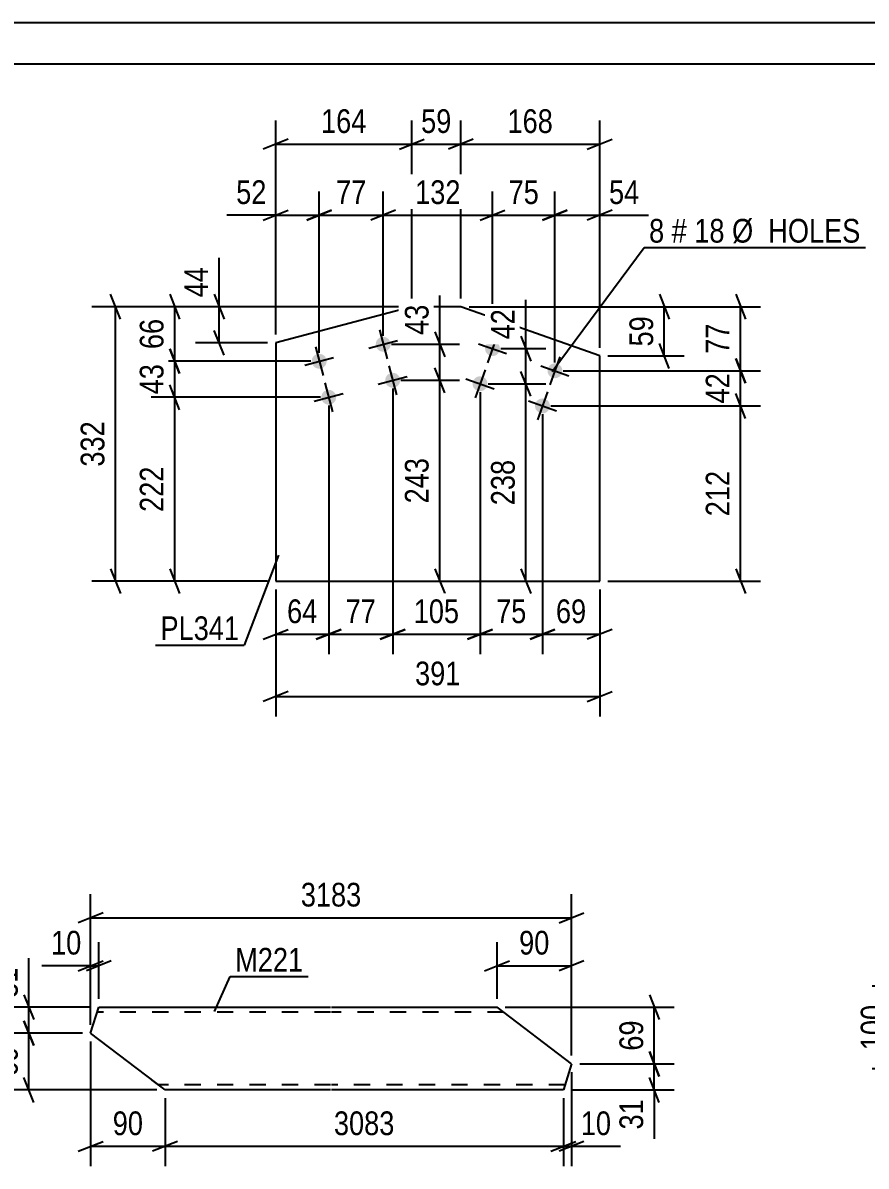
# Model space of a CAD drawing. Header units: millimetres. Extents: x 0 to 420, y 0 to 297.
# Drawn here: x 106.2 to 208, y 158.9 to 297 of the extents above; entities that cross this region are included whole.
import ezdxf

# ---------------------------------------------------------------- set-up
doc = ezdxf.new("R2010")
doc.units = ezdxf.units.MM
doc.linetypes.add('DXK_LINE_DOT2', pattern=[3.9198, 1.9599, -1.9599])
doc.styles.add('Arial Narrow', font='ARIALN.TTF', dxfattribs={"height": 0.2})

# ---------------------------------------------------------------- blocks, each defined once
blk = doc.blocks.new('Unknown-122571872-1115')
at = {"color": 5, "linetype": 'Continuous'}
for p, q in [((420, 297), (0, 297)), ((415, 292), (5, 292))]:
    blk.add_line(p, q, dxfattribs=at)
blk = doc.blocks.new('Part-122571872-9602 - 9601')
at = {"color": 2, "linetype": 'Continuous'}
for p, q in [((114.36, 174.97), (115.34, 178.12)), ((115.34, 178.12), (143.35, 178.12)), ((143.45, 178.12), (163.45, 178.12)), ((172.45, 171.26), (163.45, 178.12)), ((123.35, 168.12), (114.36, 174.97)), ((172.45, 171.26), (171.47, 168.12)), ((143.35, 168.12), (123.35, 168.12)), ((171.47, 168.12), (143.45, 168.12))]:
    blk.add_line(p, q, dxfattribs=at)
at = {"color": 7, "linetype": 'DXK_LINE_DOT2'}
for p, q in [((143.35, 177.52), (115.15, 177.52)), ((164.24, 177.52), (143.45, 177.52)), ((123.35, 168.12), (121.78, 169.32)), ((143.35, 168.72), (122.57, 168.72)), ((171.65, 168.72), (143.45, 168.72))]:
    blk.add_line(p, q, dxfattribs=at)
blk = doc.blocks.new('Part-122571872-9852 - 9851')
at = {"color": 2, "linetype": 'Continuous'}
for p, q in [((153.15, 262.72), (136.72, 258.36)), ((159.07, 262.72), (153.15, 262.72)), ((175.85, 256.77), (159.07, 262.72)), ((136.72, 258.36), (136.72, 229.57)), ((175.85, 229.57), (175.85, 256.77)), ((136.72, 229.57), (175.85, 229.57))]:
    blk.add_line(p, q, dxfattribs=at)
blk = doc.blocks.new('Bolt-122571872-9853 - 9851')
at = {"linetype": 'Continuous'}
for points in [[(163.75, 257.35, -1), (162.06, 257.95, -1)], [(171.29, 254.68, -1), (169.6, 255.28, -1)], [(162.25, 253.11, -1), (160.55, 253.71, -1)], [(169.79, 250.43, -1), (168.09, 251.04, -1)]]:
    blk.add_hatch(color=1, dxfattribs=at).paths.add_polyline_path(points)
at = {"color": 1, "linetype": 'Continuous'}
for p, q in [((161.21, 258.25), (164.6, 257.05)), ((163.51, 259.35), (162.3, 255.95)), ((168.75, 255.58), (172.14, 254.37)), ((171.05, 256.67), (169.84, 253.28)), ((162, 255.1), (160.8, 251.71)), ((159.7, 254.01), (163.1, 252.81)), ((167.24, 251.34), (170.64, 250.13)), ((169.54, 252.43), (168.34, 249.04))]:
    blk.add_line(p, q, dxfattribs=at)
blk = doc.blocks.new('Bolt-122571872-9854 - 9851')
at = {"linetype": 'Continuous'}
for points in [[(150.57, 258.41, -1), (148.83, 257.95, -1)], [(142.84, 256.36, -1), (141.1, 255.9, -1)], [(151.72, 254.07, -1), (149.98, 253.6, -1)], [(143.99, 252.01, -1), (142.25, 251.55, -1)]]:
    blk.add_hatch(color=1, dxfattribs=at).paths.add_polyline_path(points)
at = {"color": 1, "linetype": 'Continuous'}
for p, q in [((149.24, 259.92), (150.16, 256.44)), ((147.96, 257.72), (151.44, 258.65)), ((141.51, 257.87), (142.43, 254.39)), ((140.23, 255.67), (143.71, 256.59)), ((150.39, 255.57), (151.32, 252.09)), ((149.11, 253.37), (152.59, 254.3)), ((142.66, 253.52), (143.59, 250.04)), ((141.38, 251.32), (144.86, 252.24))]:
    blk.add_line(p, q, dxfattribs=at)
blk = doc.blocks.new('StraightDimension-122571872-9908 - 9601')
at = {"color": 7, "linetype": 'Continuous'}
for p, q in [((106.3, 176.47), (107.5, 173.47)), ((113.36, 174.97), (104.05, 174.97)), ((106.9, 168.12), (106.9, 174.97)), ((107.5, 166.62), (106.3, 169.62)), ((122.35, 168.12), (104.05, 168.12))]:
    blk.add_line(p, q, dxfattribs=at)
at = {"color": 0}
blk.add_wipeout([(106.15, 173.97), (101.95, 173.97), (101.95, 169.12), (106.15, 169.12)], dxfattribs=at)
at = {"color": 3, "style": 'Arial Narrow'}
blk.add_text('69', height=2.863, rotation=90.0002, dxfattribs=at).set_placement((105.55, 169.72))
blk = doc.blocks.new('StraightDimension-122571872-9900 - 9601')
at = {"color": 7, "linetype": 'Continuous'}
for p, q in [((181.85, 172.76), (183.05, 169.76)), ((173.45, 171.26), (184.85, 171.26)), ((182.45, 168.12), (182.45, 171.26)), ((183.05, 166.62), (181.85, 169.62)), ((172.47, 168.12), (184.85, 168.12)), ((182.45, 168.12), (182.45, 162.21)), ((182.45, 168.12), (182.45, 162.21))]:
    blk.add_line(p, q, dxfattribs=at)
at = {"color": 0}
blk.add_wipeout([(181.7, 167.59), (177.5, 167.59), (177.5, 162.74), (181.7, 162.74)], dxfattribs=at)
at = {"color": 3, "style": 'Arial Narrow'}
blk.add_text('31', height=2.863, rotation=90.0002, dxfattribs=at).set_placement((181.1, 163.34))
blk = doc.blocks.new('StraightDimension-122571872-9895 - 9601')
at = {"color": 7, "linetype": 'Continuous'}
for p, q in [((114.36, 175.97), (114.36, 185.97)), ((115.34, 179.12), (115.34, 185.97)), ((112.86, 182.52), (115.86, 183.72)), ((116.84, 183.72), (113.84, 182.52)), ((114.36, 183.12), (108.45, 183.12)), ((114.36, 183.12), (108.45, 183.12)), ((114.36, 183.12), (115.34, 183.12))]:
    blk.add_line(p, q, dxfattribs=at)
at = {"color": 0}
blk.add_wipeout([(113.83, 183.87), (113.83, 188.07), (108.98, 188.07), (108.98, 183.87)], dxfattribs=at)
at = {"color": 3, "style": 'Arial Narrow'}
blk.add_text('10', height=2.863, dxfattribs=at).set_placement((109.58, 184.47))
blk = doc.blocks.new('StraightDimension-122571872-9907 - 9601')
at = {"color": 7, "linetype": 'Continuous'}
for p, q in [((106.9, 178.12), (106.9, 184.02)), ((106.9, 178.12), (106.9, 184.02)), ((106.3, 179.62), (107.5, 176.62)), ((114.34, 178.12), (104.05, 178.12)), ((106.9, 174.97), (106.9, 178.12)), ((107.5, 173.47), (106.3, 176.47)), ((113.36, 174.97), (104.05, 174.97))]:
    blk.add_line(p, q, dxfattribs=at)
at = {"color": 0}
blk.add_wipeout([(106.15, 183.5), (101.95, 183.5), (101.95, 178.64), (106.15, 178.64)], dxfattribs=at)
at = {"color": 3, "style": 'Arial Narrow'}
blk.add_text('31', height=2.863, rotation=90.0002, dxfattribs=at).set_placement((105.55, 179.24))
blk = doc.blocks.new('StraightDimension-122571872-9899 - 9601')
at = {"color": 7, "linetype": 'Continuous'}
for p, q in [((181.85, 179.62), (183.05, 176.62)), ((164.45, 178.12), (184.85, 178.12)), ((182.45, 171.26), (182.45, 178.12)), ((183.05, 169.76), (181.85, 172.76)), ((173.45, 171.26), (184.85, 171.26))]:
    blk.add_line(p, q, dxfattribs=at)
at = {"color": 0}
blk.add_wipeout([(181.7, 177.12), (177.5, 177.12), (177.5, 172.26), (181.7, 172.26)], dxfattribs=at)
at = {"color": 3, "style": 'Arial Narrow'}
blk.add_text('69', height=2.863, rotation=90.0002, dxfattribs=at).set_placement((181.1, 172.86))
blk = doc.blocks.new('StraightDimension-122571872-9891 - 9601')
at = {"color": 7, "linetype": 'Continuous'}
for p, q in [((163.45, 179.12), (163.45, 185.97)), ((172.45, 172.26), (172.45, 185.97)), ((161.95, 182.52), (164.95, 183.72)), ((173.95, 183.72), (170.95, 182.52)), ((163.45, 183.12), (172.45, 183.12))]:
    blk.add_line(p, q, dxfattribs=at)
at = {"color": 0}
blk.add_wipeout([(170.38, 183.87), (170.38, 188.07), (165.52, 188.07), (165.52, 183.87)], dxfattribs=at)
at = {"color": 3, "style": 'Arial Narrow'}
blk.add_text('90', height=2.863, dxfattribs=at).set_placement((166.12, 184.47))
blk = doc.blocks.new('StraightDimension-122571872-9915 - 9601')
at = {"color": 7, "linetype": 'Continuous'}
for p, q in [((114.36, 175.97), (114.36, 191.77)), ((172.45, 172.26), (172.45, 191.77)), ((115.86, 189.52), (112.86, 188.32)), ((170.95, 188.32), (173.95, 189.52)), ((114.36, 188.92), (172.45, 188.92))]:
    blk.add_line(p, q, dxfattribs=at)
at = {"color": 0}
blk.add_wipeout([(147.66, 189.67), (147.66, 193.87), (139.15, 193.87), (139.15, 189.67)], dxfattribs=at)
at = {"color": 3, "style": 'Arial Narrow'}
blk.add_text('3183', height=2.863, dxfattribs=at).set_placement((139.75, 190.27))
blk = doc.blocks.new('StraightDimension-122571872-13562 - 9601')
at = {"color": 7, "linetype": 'Continuous'}
for p, q in [((172.45, 170.26), (172.45, 158.91)), ((171.47, 167.12), (171.47, 158.91)), ((169.97, 160.71), (172.97, 161.91)), ((173.95, 161.91), (170.95, 160.71)), ((171.47, 161.31), (172.45, 161.31)), ((172.45, 161.31), (178.35, 161.31)), ((172.45, 161.31), (178.35, 161.31))]:
    blk.add_line(p, q, dxfattribs=at)
at = {"color": 0}
blk.add_wipeout([(177.83, 162.06), (177.83, 166.26), (172.97, 166.26), (172.97, 162.06)], dxfattribs=at)
at = {"color": 3, "style": 'Arial Narrow'}
blk.add_text('10', height=2.863, dxfattribs=at).set_placement((173.57, 162.66))
blk = doc.blocks.new('StraightDimension-122571872-13563 - 9601')
at = {"color": 7, "linetype": 'Continuous'}
for p, q in [((123.35, 167.12), (123.35, 158.91)), ((171.47, 167.12), (171.47, 158.91)), ((124.85, 161.91), (121.85, 160.71)), ((169.97, 160.71), (172.97, 161.91)), ((123.35, 161.31), (171.47, 161.31))]:
    blk.add_line(p, q, dxfattribs=at)
at = {"color": 0}
blk.add_wipeout([(151.67, 162.06), (151.67, 166.26), (143.15, 166.26), (143.15, 162.06)], dxfattribs=at)
at = {"color": 3, "style": 'Arial Narrow'}
blk.add_text('3083', height=2.863, dxfattribs=at).set_placement((143.75, 162.66))
blk = doc.blocks.new('StraightDimension-122571872-13564 - 9601')
at = {"color": 7, "linetype": 'Continuous'}
for p, q in [((114.36, 173.97), (114.36, 158.91)), ((123.35, 167.12), (123.35, 158.91)), ((112.86, 160.71), (115.86, 161.91)), ((124.85, 161.91), (121.85, 160.71)), ((114.36, 161.31), (123.35, 161.31))]:
    blk.add_line(p, q, dxfattribs=at)
at = {"color": 0}
blk.add_wipeout([(121.28, 162.06), (121.28, 166.26), (116.43, 166.26), (116.43, 162.06)], dxfattribs=at)
at = {"color": 3, "style": 'Arial Narrow'}
blk.add_text('90', height=2.863, dxfattribs=at).set_placement((117.03, 162.66))
blk = doc.blocks.new('StraightDimension-122571872-13641 - 9601')
at = {"color": 7, "linetype": 'Continuous'}
for p, q in [((100.28, 179.62), (101.48, 176.62)), ((114.34, 178.12), (98.03, 178.12)), ((100.88, 168.12), (100.88, 178.12)), ((101.48, 166.62), (100.28, 169.62)), ((122.35, 168.12), (98.03, 168.12))]:
    blk.add_line(p, q, dxfattribs=at)
at = {"color": 0}
blk.add_wipeout([(100.13, 176.46), (95.93, 176.46), (95.93, 169.77), (100.13, 169.77)], dxfattribs=at)
at = {"color": 3, "style": 'Arial Narrow'}
blk.add_text('100', height=2.863, rotation=90.0002, dxfattribs=at).set_placement((99.53, 170.37))
blk = doc.blocks.new('StraightDimension-122571872-9933 - 9611')
at = {"color": 7, "linetype": 'Continuous'}
for p, q in [((211, 182.17), (212.2, 179.17)), ((220.6, 180.67), (208.75, 180.67)), ((211.6, 170.67), (211.6, 180.67)), ((212.2, 169.17), (211, 172.17)), ((224.24, 170.67), (208.75, 170.67))]:
    blk.add_line(p, q, dxfattribs=at)
at = {"color": 0}
blk.add_wipeout([(210.85, 179.01), (206.65, 179.01), (206.65, 172.32), (210.85, 172.32)], dxfattribs=at)
at = {"color": 3, "style": 'Arial Narrow'}
blk.add_text('100', height=2.863, rotation=90.0002, dxfattribs=at).set_placement((210.25, 172.92))
blk = doc.blocks.new('StraightDimension-122571872-12888 - 9851')
at = {"color": 7, "linetype": 'Continuous'}
for p, q in [((157.13, 252.33), (155.93, 255.33)), ((151.85, 253.83), (158.93, 253.83)), ((156.53, 229.57), (156.53, 253.83)), ((155.93, 231.07), (157.13, 228.07)), ((151.85, 229.57), (158.93, 229.57))]:
    blk.add_line(p, q, dxfattribs=at)
at = {"color": 0}
blk.add_wipeout([(155.78, 245.04), (151.58, 245.04), (151.58, 238.36), (155.78, 238.36)], dxfattribs=at)
at = {"color": 3, "style": 'Arial Narrow'}
blk.add_text('243', height=2.863, rotation=90.0002, dxfattribs=at).set_placement((155.18, 238.96))
blk = doc.blocks.new('StraightDimension-122571872-10247 - 9851')
at = {"color": 7, "linetype": 'Continuous'}
for p, q in [((183.06, 264.22), (184.26, 261.22)), ((160.07, 262.72), (186.06, 262.72)), ((183.66, 256.77), (183.66, 262.72)), ((184.26, 255.27), (183.06, 258.27)), ((176.85, 256.77), (186.06, 256.77))]:
    blk.add_line(p, q, dxfattribs=at)
at = {"color": 0}
blk.add_wipeout([(182.91, 262.17), (178.71, 262.17), (178.71, 257.32), (182.91, 257.32)], dxfattribs=at)
at = {"color": 3, "style": 'Arial Narrow'}
blk.add_text('59', height=2.863, rotation=90.0002, dxfattribs=at).set_placement((182.31, 257.92))
blk = doc.blocks.new('StraightDimension-122571872-10288 - 9851')
at = {"color": 7, "linetype": 'Continuous'}
for p, q in [((192.28, 256.48), (193.48, 253.48)), ((171.44, 254.98), (195.28, 254.98)), ((192.88, 250.73), (192.88, 254.98)), ((193.48, 249.23), (192.28, 252.23)), ((169.94, 250.73), (195.28, 250.73))]:
    blk.add_line(p, q, dxfattribs=at)
at = {"color": 0}
blk.add_wipeout([(192.13, 255.28), (187.93, 255.28), (187.93, 250.43), (192.13, 250.43)], dxfattribs=at)
at = {"color": 3, "style": 'Arial Narrow'}
blk.add_text('42', height=2.863, rotation=90.0002, dxfattribs=at).set_placement((191.53, 251.03))
blk = doc.blocks.new('StraightDimension-122571872-10231 - 9851')
at = {"color": 7, "linetype": 'Continuous'}
for p, q in [((159.07, 263.72), (159.07, 285.2)), ((175.85, 257.77), (175.85, 285.2)), ((160.57, 282.95), (157.57, 281.75)), ((159.07, 282.35), (175.85, 282.35)), ((174.35, 281.75), (177.35, 282.95))]:
    blk.add_line(p, q, dxfattribs=at)
at = {"color": 0}
blk.add_wipeout([(170.8, 283.1), (170.8, 287.3), (164.12, 287.3), (164.12, 283.1)], dxfattribs=at)
at = {"color": 3, "style": 'Arial Narrow'}
blk.add_text('168', height=2.863, dxfattribs=at).set_placement((164.72, 283.7))
blk = doc.blocks.new('StraightDimension-122571872-10232 - 9851')
at = {"color": 7, "linetype": 'Continuous'}
for p, q in [((153.15, 263.72), (153.15, 285.2)), ((159.07, 263.72), (159.07, 285.2)), ((151.65, 281.75), (154.65, 282.95)), ((153.15, 282.35), (159.07, 282.35)), ((160.57, 282.95), (157.57, 281.75))]:
    blk.add_line(p, q, dxfattribs=at)
at = {"color": 0}
blk.add_wipeout([(158.54, 283.1), (158.54, 287.3), (153.68, 287.3), (153.68, 283.1)], dxfattribs=at)
at = {"color": 3, "style": 'Arial Narrow'}
blk.add_text('59', height=2.863, dxfattribs=at).set_placement((154.28, 283.7))
blk = doc.blocks.new('StraightDimension-122571872-10233 - 9851')
at = {"color": 7, "linetype": 'Continuous'}
for p, q in [((136.72, 259.36), (136.72, 285.2)), ((153.15, 263.72), (153.15, 285.2)), ((138.22, 282.95), (135.22, 281.75)), ((136.72, 282.35), (153.15, 282.35)), ((151.65, 281.75), (154.65, 282.95))]:
    blk.add_line(p, q, dxfattribs=at)
at = {"color": 0}
blk.add_wipeout([(148.28, 283.1), (148.28, 287.3), (141.59, 287.3), (141.59, 283.1)], dxfattribs=at)
at = {"color": 3, "style": 'Arial Narrow'}
blk.add_text('164', height=2.863, dxfattribs=at).set_placement((142.19, 283.7))
blk = doc.blocks.new('StraightDimension-122571872-10239 - 9851')
at = {"color": 7, "linetype": 'Continuous'}
for p, q in [((136.72, 228.57), (136.72, 213.24)), ((175.85, 228.57), (175.85, 213.24)), ((138.22, 216.24), (135.22, 215.04)), ((136.72, 215.64), (175.85, 215.64)), ((174.35, 215.04), (177.35, 216.24))]:
    blk.add_line(p, q, dxfattribs=at)
at = {"color": 0}
blk.add_wipeout([(159.63, 216.39), (159.63, 220.59), (152.95, 220.59), (152.95, 216.39)], dxfattribs=at)
at = {"color": 3, "style": 'Arial Narrow'}
blk.add_text('391', height=2.863, dxfattribs=at).set_placement((153.55, 216.99))
blk = doc.blocks.new('StraightDimension-122571872-10307 - 9851')
at = {"color": 7, "linetype": 'Continuous'}
for p, q in [((123.91, 264.22), (125.11, 261.22)), ((152.15, 262.72), (121.66, 262.72)), ((124.51, 256.13), (124.51, 262.72)), ((125.11, 254.63), (123.91, 257.63)), ((140.97, 256.13), (121.66, 256.13))]:
    blk.add_line(p, q, dxfattribs=at)
at = {"color": 0}
blk.add_wipeout([(123.76, 261.85), (119.56, 261.85), (119.56, 257), (123.76, 257)], dxfattribs=at)
at = {"color": 3, "style": 'Arial Narrow'}
blk.add_text('66', height=2.863, rotation=90.0002, dxfattribs=at).set_placement((123.16, 257.6))
blk = doc.blocks.new('StraightDimension-122571872-10243 - 9851')
at = {"color": 7, "linetype": 'Continuous'}
for p, q in [((129.89, 262.72), (129.89, 268.63)), ((129.89, 262.72), (129.89, 268.63)), ((129.29, 264.22), (130.49, 261.22)), ((152.15, 262.72), (127.04, 262.72)), ((129.89, 258.36), (129.89, 262.72)), ((130.49, 256.86), (129.29, 259.86)), ((135.72, 258.36), (127.04, 258.36))]:
    blk.add_line(p, q, dxfattribs=at)
at = {"color": 0}
blk.add_wipeout([(129.14, 268.1), (124.94, 268.1), (124.94, 263.25), (129.14, 263.25)], dxfattribs=at)
at = {"color": 3, "style": 'Arial Narrow'}
blk.add_text('44', height=2.863, rotation=90.0002, dxfattribs=at).set_placement((128.54, 263.85))
blk = doc.blocks.new('StraightDimension-122571872-12853 - 9851')
at = {"color": 7, "linetype": 'Continuous'}
for p, q in [((150.85, 252.83), (150.85, 220.75)), ((143.12, 250.78), (143.12, 220.75)), ((141.62, 222.55), (144.62, 223.75)), ((152.35, 223.75), (149.35, 222.55)), ((143.12, 223.15), (150.85, 223.15))]:
    blk.add_line(p, q, dxfattribs=at)
at = {"color": 0}
blk.add_wipeout([(149.42, 223.9), (149.42, 228.1), (144.56, 228.1), (144.56, 223.9)], dxfattribs=at)
at = {"color": 3, "style": 'Arial Narrow'}
blk.add_text('77', height=2.863, dxfattribs=at).set_placement((145.16, 224.5))
blk = doc.blocks.new('StraightDimension-122571872-10251 - 9851')
at = {"color": 7, "linetype": 'Continuous'}
for p, q in [((170.44, 255.98), (170.44, 276.62)), ((175.85, 257.77), (175.85, 276.62)), ((168.94, 273.17), (171.94, 274.37)), ((170.44, 273.77), (175.85, 273.77)), ((177.35, 274.37), (174.35, 273.17)), ((175.85, 273.77), (181.76, 273.77)), ((175.85, 273.77), (181.76, 273.77))]:
    blk.add_line(p, q, dxfattribs=at)
at = {"color": 0}
blk.add_wipeout([(181.24, 274.52), (181.24, 278.72), (176.38, 278.72), (176.38, 274.52)], dxfattribs=at)
at = {"color": 3, "style": 'Arial Narrow'}
blk.add_text('54', height=2.863, dxfattribs=at).set_placement((176.98, 275.12))
blk = doc.blocks.new('StraightDimension-122571872-10252 - 9851')
at = {"color": 7, "linetype": 'Continuous'}
for p, q in [((162.9, 258.65), (162.9, 276.62)), ((170.44, 255.98), (170.44, 276.62)), ((161.4, 273.17), (164.4, 274.37)), ((162.9, 273.77), (170.44, 273.77)), ((171.94, 274.37), (168.94, 273.17))]:
    blk.add_line(p, q, dxfattribs=at)
at = {"color": 0}
blk.add_wipeout([(169.1, 274.52), (169.1, 278.72), (164.25, 278.72), (164.25, 274.52)], dxfattribs=at)
at = {"color": 3, "style": 'Arial Narrow'}
blk.add_text('75', height=2.863, dxfattribs=at).set_placement((164.85, 275.12))
blk = doc.blocks.new('StraightDimension-122571872-12851 - 9851')
at = {"color": 7, "linetype": 'Continuous'}
for p, q in [((161.4, 252.41), (161.4, 220.75)), ((168.94, 249.73), (168.94, 220.75)), ((159.9, 222.55), (162.9, 223.75)), ((170.44, 223.75), (167.44, 222.55)), ((161.4, 223.15), (168.94, 223.15))]:
    blk.add_line(p, q, dxfattribs=at)
at = {"color": 0}
blk.add_wipeout([(167.6, 223.9), (167.6, 228.1), (162.74, 228.1), (162.74, 223.9)], dxfattribs=at)
at = {"color": 3, "style": 'Arial Narrow'}
blk.add_text('75', height=2.863, dxfattribs=at).set_placement((163.34, 224.5))
blk = doc.blocks.new('StraightDimension-122571872-10253 - 9851')
at = {"color": 7, "linetype": 'Continuous'}
for p, q in [((149.7, 259.18), (149.7, 276.62)), ((162.9, 258.65), (162.9, 276.62)), ((151.2, 274.37), (148.2, 273.17)), ((149.7, 273.77), (162.9, 273.77)), ((161.4, 273.17), (164.4, 274.37))]:
    blk.add_line(p, q, dxfattribs=at)
at = {"color": 0}
blk.add_wipeout([(159.64, 274.52), (159.64, 278.72), (152.96, 278.72), (152.96, 274.52)], dxfattribs=at)
at = {"color": 3, "style": 'Arial Narrow'}
blk.add_text('132', height=2.863, dxfattribs=at).set_placement((153.56, 275.12))
blk = doc.blocks.new('StraightDimension-122571872-12908 - 9851')
at = {"color": 7, "linetype": 'Continuous'}
for p, q in [((166.94, 257.65), (166.94, 263.55)), ((166.94, 257.65), (166.94, 263.55)), ((166.34, 259.15), (167.54, 256.15)), ((163.9, 257.65), (169.34, 257.65)), ((166.94, 253.41), (166.94, 257.65)), ((167.54, 251.91), (166.34, 254.91)), ((162.4, 253.41), (169.34, 253.41))]:
    blk.add_line(p, q, dxfattribs=at)
at = {"color": 0}
blk.add_wipeout([(166.19, 263.03), (161.99, 263.03), (161.99, 258.17), (166.19, 258.17)], dxfattribs=at)
at = {"color": 3, "style": 'Arial Narrow'}
blk.add_text('42', height=2.863, rotation=90.0002, dxfattribs=at).set_placement((165.59, 258.77))
blk = doc.blocks.new('StraightDimension-122571872-10254 - 9851')
at = {"color": 7, "linetype": 'Continuous'}
for p, q in [((141.97, 257.13), (141.97, 276.62)), ((149.7, 259.18), (149.7, 276.62)), ((140.47, 273.17), (143.47, 274.37)), ((141.97, 273.77), (149.7, 273.77)), ((151.2, 274.37), (148.2, 273.17))]:
    blk.add_line(p, q, dxfattribs=at)
at = {"color": 0}
blk.add_wipeout([(148.26, 274.52), (148.26, 278.72), (143.41, 278.72), (143.41, 274.52)], dxfattribs=at)
at = {"color": 3, "style": 'Arial Narrow'}
blk.add_text('77', height=2.863, dxfattribs=at).set_placement((144.01, 275.12))
blk = doc.blocks.new('StraightDimension-122571872-10255 - 9851')
at = {"color": 7, "linetype": 'Continuous'}
for p, q in [((136.72, 259.36), (136.72, 276.62)), ((141.97, 257.13), (141.97, 276.62)), ((136.72, 273.77), (130.81, 273.77)), ((136.72, 273.77), (130.81, 273.77)), ((135.22, 273.17), (138.22, 274.37)), ((136.72, 273.77), (141.97, 273.77)), ((143.47, 274.37), (140.47, 273.17))]:
    blk.add_line(p, q, dxfattribs=at)
at = {"color": 0}
blk.add_wipeout([(136.19, 274.52), (136.19, 278.72), (131.34, 278.72), (131.34, 274.52)], dxfattribs=at)
at = {"color": 3, "style": 'Arial Narrow'}
blk.add_text('52', height=2.863, dxfattribs=at).set_placement((131.94, 275.12))
blk = doc.blocks.new('StraightDimension-122571872-10287 - 9851')
at = {"color": 7, "linetype": 'Continuous'}
for p, q in [((192.28, 264.22), (193.48, 261.22)), ((160.07, 262.72), (195.28, 262.72)), ((192.88, 254.98), (192.88, 262.72)), ((193.48, 253.48), (192.28, 256.48)), ((171.44, 254.98), (195.28, 254.98))]:
    blk.add_line(p, q, dxfattribs=at)
at = {"color": 0}
blk.add_wipeout([(192.13, 261.28), (187.93, 261.28), (187.93, 256.42), (192.13, 256.42)], dxfattribs=at)
at = {"color": 3, "style": 'Arial Narrow'}
blk.add_text('77', height=2.863, rotation=90.0002, dxfattribs=at).set_placement((191.53, 257.02))
blk = doc.blocks.new('StraightDimension-122571872-10289 - 9851')
at = {"color": 7, "linetype": 'Continuous'}
for p, q in [((193.48, 249.23), (192.28, 252.23)), ((169.94, 250.73), (195.28, 250.73)), ((192.88, 229.57), (192.88, 250.73)), ((192.28, 231.07), (193.48, 228.07)), ((176.85, 229.57), (195.28, 229.57))]:
    blk.add_line(p, q, dxfattribs=at)
at = {"color": 0}
blk.add_wipeout([(192.13, 243.49), (187.93, 243.49), (187.93, 236.81), (192.13, 236.81)], dxfattribs=at)
at = {"color": 3, "style": 'Arial Narrow'}
blk.add_text('212', height=2.863, rotation=90.0002, dxfattribs=at).set_placement((191.53, 237.41))
blk = doc.blocks.new('StraightDimension-122571872-12854 - 9851')
at = {"color": 7, "linetype": 'Continuous'}
for p, q in [((143.12, 250.78), (143.12, 220.75)), ((136.72, 228.57), (136.72, 220.75)), ((135.22, 222.55), (138.22, 223.75)), ((144.62, 223.75), (141.62, 222.55)), ((136.72, 223.15), (143.12, 223.15))]:
    blk.add_line(p, q, dxfattribs=at)
at = {"color": 0}
blk.add_wipeout([(142.35, 223.9), (142.35, 228.1), (137.49, 228.1), (137.49, 223.9)], dxfattribs=at)
at = {"color": 3, "style": 'Arial Narrow'}
blk.add_text('64', height=2.863, dxfattribs=at).set_placement((138.09, 224.5))
blk = doc.blocks.new('StraightDimension-122571872-10308 - 9851')
at = {"color": 7, "linetype": 'Continuous'}
for p, q in [((123.91, 257.63), (125.11, 254.63)), ((140.97, 256.13), (121.66, 256.13)), ((124.51, 251.78), (124.51, 256.13)), ((125.11, 250.28), (123.91, 253.28)), ((142.12, 251.78), (121.66, 251.78))]:
    blk.add_line(p, q, dxfattribs=at)
at = {"color": 0}
blk.add_wipeout([(123.76, 256.38), (119.56, 256.38), (119.56, 251.53), (123.76, 251.53)], dxfattribs=at)
at = {"color": 3, "style": 'Arial Narrow'}
blk.add_text('43', height=2.863, rotation=90.0002, dxfattribs=at).set_placement((123.16, 252.13))
blk = doc.blocks.new('StraightDimension-122571872-10309 - 9851')
at = {"color": 7, "linetype": 'Continuous'}
for p, q in [((125.11, 250.28), (123.91, 253.28)), ((142.12, 251.78), (121.66, 251.78)), ((124.51, 229.57), (124.51, 251.78)), ((123.91, 231.07), (125.11, 228.07)), ((135.72, 229.57), (121.66, 229.57))]:
    blk.add_line(p, q, dxfattribs=at)
at = {"color": 0}
blk.add_wipeout([(123.76, 244.02), (119.56, 244.02), (119.56, 237.33), (123.76, 237.33)], dxfattribs=at)
at = {"color": 3, "style": 'Arial Narrow'}
blk.add_text('222', height=2.863, rotation=90.0002, dxfattribs=at).set_placement((123.16, 237.93))
blk = doc.blocks.new('StraightDimension-122571872-10327 - 9851')
at = {"color": 7, "linetype": 'Continuous'}
for p, q in [((117.97, 261.22), (116.77, 264.22)), ((152.15, 262.72), (114.52, 262.72)), ((117.37, 229.57), (117.37, 262.72)), ((116.77, 231.07), (117.97, 228.07)), ((135.72, 229.57), (114.52, 229.57))]:
    blk.add_line(p, q, dxfattribs=at)
at = {"color": 0}
blk.add_wipeout([(116.62, 249.49), (112.42, 249.49), (112.42, 242.8), (116.62, 242.8)], dxfattribs=at)
at = {"color": 3, "style": 'Arial Narrow'}
blk.add_text('332', height=2.863, rotation=90.0002, dxfattribs=at).set_placement((116.02, 243.4))
blk = doc.blocks.new('StraightDimension-122571872-12850 - 9851')
at = {"color": 7, "linetype": 'Continuous'}
for p, q in [((168.94, 249.73), (168.94, 220.75)), ((175.85, 228.57), (175.85, 220.75)), ((167.44, 222.55), (170.44, 223.75)), ((177.35, 223.75), (174.35, 222.55)), ((168.94, 223.15), (175.85, 223.15))]:
    blk.add_line(p, q, dxfattribs=at)
at = {"color": 0}
blk.add_wipeout([(174.83, 223.9), (174.83, 228.1), (169.97, 228.1), (169.97, 223.9)], dxfattribs=at)
at = {"color": 3, "style": 'Arial Narrow'}
blk.add_text('69', height=2.863, dxfattribs=at).set_placement((170.57, 224.5))
blk = doc.blocks.new('StraightDimension-122571872-12852 - 9851')
at = {"color": 7, "linetype": 'Continuous'}
for p, q in [((150.85, 252.83), (150.85, 220.75)), ((161.4, 252.41), (161.4, 220.75)), ((149.35, 222.55), (152.35, 223.75)), ((162.9, 223.75), (159.9, 222.55)), ((150.85, 223.15), (161.4, 223.15))]:
    blk.add_line(p, q, dxfattribs=at)
at = {"color": 0}
blk.add_wipeout([(159.47, 223.9), (159.47, 228.1), (152.79, 228.1), (152.79, 223.9)], dxfattribs=at)
at = {"color": 3, "style": 'Arial Narrow'}
blk.add_text('105', height=2.863, dxfattribs=at).set_placement((153.39, 224.5))
blk = doc.blocks.new('StraightDimension-122571872-12887 - 9851')
at = {"color": 7, "linetype": 'Continuous'}
for p, q in [((156.53, 258.18), (156.53, 264.09)), ((156.53, 258.18), (156.53, 264.09)), ((155.93, 259.68), (157.13, 256.68)), ((150.7, 258.18), (158.93, 258.18)), ((156.53, 253.83), (156.53, 258.18)), ((157.13, 252.33), (155.93, 255.33)), ((151.85, 253.83), (158.93, 253.83))]:
    blk.add_line(p, q, dxfattribs=at)
at = {"color": 0}
blk.add_wipeout([(155.78, 263.56), (151.58, 263.56), (151.58, 258.71), (155.78, 258.71)], dxfattribs=at)
at = {"color": 3, "style": 'Arial Narrow'}
blk.add_text('43', height=2.863, rotation=90.0002, dxfattribs=at).set_placement((155.18, 259.31))
blk = doc.blocks.new('StraightDimension-122571872-12909 - 9851')
at = {"color": 7, "linetype": 'Continuous'}
for p, q in [((167.54, 251.91), (166.34, 254.91)), ((162.4, 253.41), (169.34, 253.41)), ((166.94, 229.57), (166.94, 253.41)), ((166.34, 231.07), (167.54, 228.07)), ((162.4, 229.57), (169.34, 229.57))]:
    blk.add_line(p, q, dxfattribs=at)
at = {"color": 0}
blk.add_wipeout([(166.19, 244.83), (161.99, 244.83), (161.99, 238.14), (166.19, 238.14)], dxfattribs=at)
at = {"color": 3, "style": 'Arial Narrow'}
blk.add_text('238', height=2.863, rotation=90.0002, dxfattribs=at).set_placement((165.59, 238.74))
blk = doc.blocks.new('Mark-122571872-10396 - 9601')
at = {"color": 0}
blk.add_wipeout([(140.05, 182.41), (140.05, 185.41), (131.82, 185.41), (131.82, 182.41)], dxfattribs=at)
blk.add_wipeout([(140.05, 182.41), (140.05, 185.41), (131.82, 185.41), (131.82, 182.41)], dxfattribs=at)
at = {"color": 30, "linetype": 'Continuous'}
for p, q in [((129.33, 177.6), (131.22, 181.81)), ((131.22, 181.81), (140.65, 181.81))]:
    blk.add_line(p, q, dxfattribs=at)
at = {"color": 3, "style": 'Arial Narrow'}
blk.add_text('M221', height=2.863, dxfattribs=at).set_placement((131.82, 182.41))
blk = doc.blocks.new('Mark-122571872-10450 - 9851')
at = {"color": 0}
blk.add_wipeout([(132.31, 222.45), (132.31, 225.45), (122.8, 225.45), (122.8, 222.45)], dxfattribs=at)
blk.add_wipeout([(132.31, 222.45), (132.31, 225.45), (122.8, 225.45), (122.8, 222.45)], dxfattribs=at)
at = {"color": 30, "linetype": 'Continuous'}
for p in [(137.04, 232.7), (122.2, 221.85)]:
    blk.add_line(p, (132.91, 221.85), dxfattribs=at)
at = {"color": 3, "style": 'Arial Narrow'}
blk.add_text('PL341', height=2.863, dxfattribs=at).set_placement((122.8, 222.45))
blk = doc.blocks.new('MarkSet-122571872-12740 - 9851')
at = {"color": 0}
for points in [[(183.65, 270.46), (183.65, 273.46), (181.82, 273.46), (181.82, 270.46)], [(186.38, 270.46), (186.38, 273.46), (184.55, 273.46), (184.55, 270.46)], [(190.94, 270.46), (190.94, 273.46), (187.28, 273.46), (187.28, 270.46)], [(207.36, 270.46), (207.36, 273.46), (191.84, 273.46), (191.84, 270.46)]]:
    blk.add_wipeout(points, dxfattribs=at)
for points in [[(183.65, 270.46), (183.65, 273.46), (181.82, 273.46), (181.82, 270.46)], [(186.38, 270.46), (186.38, 273.46), (184.55, 273.46), (184.55, 270.46)], [(190.94, 270.46), (190.94, 273.46), (187.28, 273.46), (187.28, 270.46)], [(207.36, 270.46), (207.36, 273.46), (191.84, 273.46), (191.84, 270.46)]]:
    blk.add_wipeout(points, dxfattribs=at)
at = {"color": 7, "linetype": 'Continuous'}
for p, q in [((170.12, 254.89), (181.22, 269.86)), ((181.22, 269.86), (207.96, 269.86))]:
    blk.add_line(p, q, dxfattribs=at)
at = {"color": 3, "style": 'Arial Narrow'}
for s, height, p in [('Ø  HOLES', 2.863, (191.84, 270.46)), ('8', 2.86, (181.82, 270.46)), ('#', 2.86, (184.55, 270.46)), ('18', 2.863, (187.28, 270.46))]:
    blk.add_text(s, height=height, dxfattribs=at).set_placement(p)

msp = doc.modelspace()

# ---------------------------------------------------------------- block references
for name in ['Unknown-122571872-1115', 'Part-122571872-9852 - 9851', 'Bolt-122571872-9854 - 9851', 'Bolt-122571872-9853 - 9851', 'Part-122571872-9602 - 9601']:
    msp.add_blockref(name, (0, 0))

# ---------------------------------------------------------------- next in the draw order: block references
for name in ['StraightDimension-122571872-10247 - 9851', 'StraightDimension-122571872-12888 - 9851', 'StraightDimension-122571872-9933 - 9611', 'StraightDimension-122571872-9908 - 9601', 'StraightDimension-122571872-9900 - 9601']:
    msp.add_blockref(name, (0, 0))

# ---------------------------------------------------------------- next in the draw order: block references
for name in ['StraightDimension-122571872-10231 - 9851', 'StraightDimension-122571872-10288 - 9851', 'StraightDimension-122571872-10239 - 9851', 'StraightDimension-122571872-9895 - 9601', 'StraightDimension-122571872-9899 - 9601']:
    msp.add_blockref(name, (0, 0))

# ---------------------------------------------------------------- next in the draw order: block references
for name in ['StraightDimension-122571872-10232 - 9851', 'StraightDimension-122571872-10251 - 9851', 'StraightDimension-122571872-12853 - 9851', 'StraightDimension-122571872-12851 - 9851', 'StraightDimension-122571872-9891 - 9601', 'StraightDimension-122571872-9907 - 9601', 'StraightDimension-122571872-13562 - 9601']:
    msp.add_blockref(name, (0, 0))

# ---------------------------------------------------------------- next in the draw order: block references
for name in ['StraightDimension-122571872-10233 - 9851', 'StraightDimension-122571872-10252 - 9851', 'StraightDimension-122571872-12854 - 9851', 'StraightDimension-122571872-9915 - 9601', 'StraightDimension-122571872-13563 - 9601']:
    msp.add_blockref(name, (0, 0))

# ---------------------------------------------------------------- next in the draw order: block references
for name in ['StraightDimension-122571872-10307 - 9851', 'Mark-122571872-10396 - 9601', 'StraightDimension-122571872-13564 - 9601']:
    msp.add_blockref(name, (0, 0))

# ---------------------------------------------------------------- next in the draw order: block references
for name in ['StraightDimension-122571872-10243 - 9851', 'StraightDimension-122571872-13641 - 9601']:
    msp.add_blockref(name, (0, 0))

# ---------------------------------------------------------------- next in the draw order: block references
msp.add_blockref('StraightDimension-122571872-10253 - 9851', (0, 0))

# ---------------------------------------------------------------- next in the draw order: block references
for name in ['StraightDimension-122571872-10254 - 9851', 'StraightDimension-122571872-12908 - 9851']:
    msp.add_blockref(name, (0, 0))

# ---------------------------------------------------------------- next in the draw order: block references
for name in ['StraightDimension-122571872-10255 - 9851', 'StraightDimension-122571872-10287 - 9851', 'StraightDimension-122571872-10289 - 9851']:
    msp.add_blockref(name, (0, 0))

# ---------------------------------------------------------------- next in the draw order: block references
for name in ['MarkSet-122571872-12740 - 9851', 'StraightDimension-122571872-10308 - 9851', 'StraightDimension-122571872-12850 - 9851']:
    msp.add_blockref(name, (0, 0))

# ---------------------------------------------------------------- next in the draw order: block references
msp.add_blockref('StraightDimension-122571872-10309 - 9851', (0, 0))

# ---------------------------------------------------------------- next in the draw order: block references
msp.add_blockref('StraightDimension-122571872-10327 - 9851', (0, 0))

# ---------------------------------------------------------------- next in the draw order: block references
for name in ['StraightDimension-122571872-12852 - 9851', 'Mark-122571872-10450 - 9851']:
    msp.add_blockref(name, (0, 0))

# ---------------------------------------------------------------- next in the draw order: block references
for name in ['StraightDimension-122571872-12887 - 9851', 'StraightDimension-122571872-12909 - 9851']:
    msp.add_blockref(name, (0, 0))

doc.saveas('drawing.dxf')
